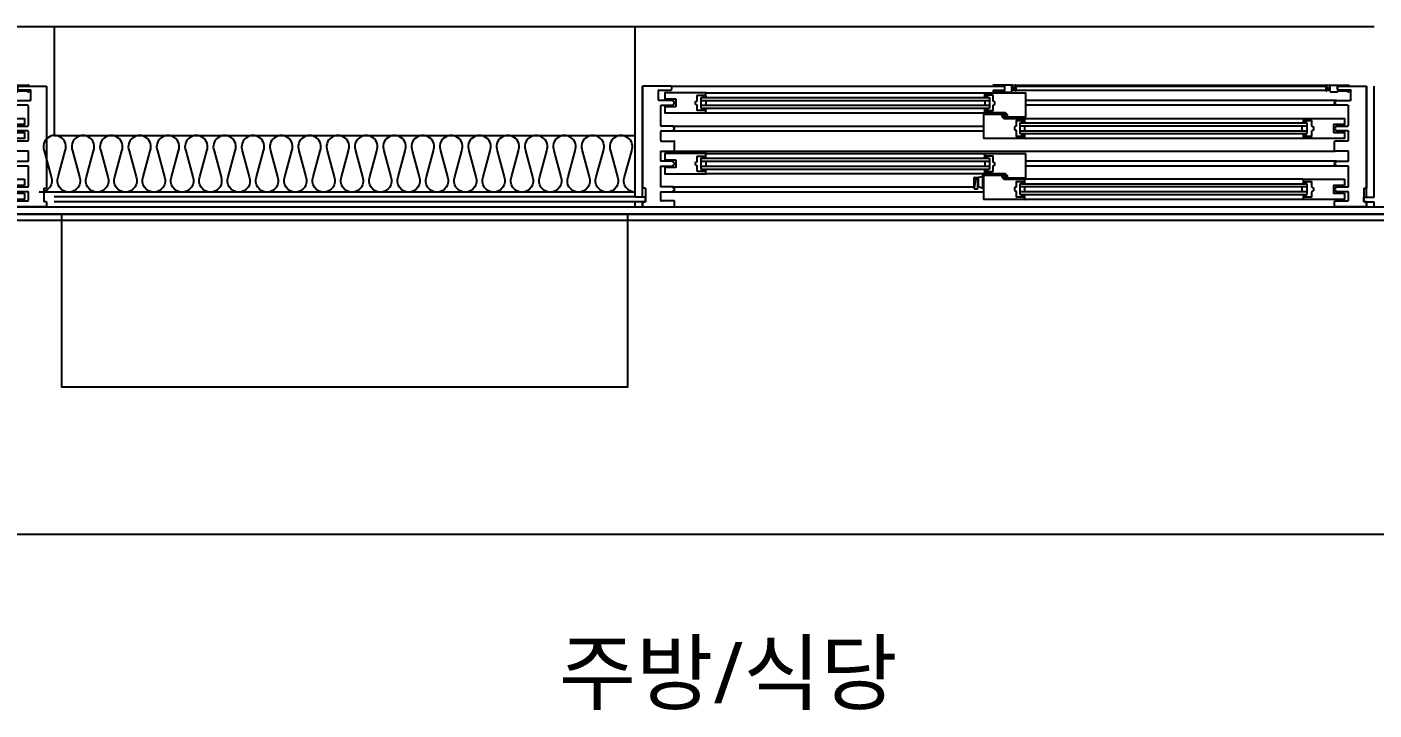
# Model space of a CAD drawing. Header units: millimetres. Extents: x -33000 to 294000, y 0 to 42408.
# Drawn here: x 267536 to 270271, y 17368 to 18755 of the extents above; entities that cross this region are included whole.
import ezdxf
from ezdxf.enums import TextEntityAlignment as Align

# ---------------------------------------------------------------- set-up
doc = ezdxf.new("R2010")
doc.units = ezdxf.units.MM
doc.header["$LTSCALE"] = 50
doc.layers.add('arch', color=8, linetype='Continuous')
doc.layers.add('실명', color=9, linetype='Continuous')
doc.styles.add('FORTELINE', font='malgun.ttf')

# ---------------------------------------------------------------- blocks, each defined once
blk = doc.blocks.new('XR-Unit-Plan$0$XREF-양산 평산동 공동주택-기준층평면도$0$vdf-245')
for p, q in [((34.5, 0), (24.5, 0)), ((-209.5, -7), (-209.5, -65)), ((-202.5, -6), (-208.5, -6)), ((-201.5, -32), (-201.5, -7)), ((-180.5, -3.5), (-180.5, -32)), ((-179.4, -3), (-180, -3)), ((-171, -3), (-171.6, -3)), ((-170.5, -27), (-170.5, -3.5)), ((-128.5, -3.5), (-128.5, -27)), ((-127.4, -3), (-128, -3)), ((-119, -3), (-119.6, -3)), ((-118.5, -27), (-118.5, -3.5)), ((-98, -27), (-98, -1)), ((23.5, -1), (23.5, -27)), ((35.5, -65), (35.5, -1)), ((-181.5, -33), (-200.5, -33)), ((-129.5, -28), (-169.5, -28)), ((-99, -28), (-117.5, -28)), ((-209.5, -65), (-2.5, -65)), ((-2.5, -59), (-2.5, -65)), ((-2.5, -59), (25.5, -59)), ((25.5, -65), (25.5, -59)), ((25.5, -65), (35.5, -65))]:
    blk.add_line(p, q)
for points in [[(-77.5, -27), (-77.5, -1, 0.414214), (-78.5, 0), (-97, 0)], [(-47, -27), (-47, -3.5, 0.414214), (-47.5, -3), (-48.1, -3, -0.341999), (-49.1, -2.2, 0.774597), (-54.9, -2.2, -0.341999), (-55.9, -3), (-56.5, -3, 0.414214), (-57, -3.5), (-57, -27, -0.414214), (-58, -28), (-76.5, -28, -0.414214), (-77.5, -27)], [(5, -27), (5, -3.5, 0.414214), (4.5, -3), (3.9, -3, -0.341999), (2.9, -2.2, 0.774597), (-2.9, -2.2, -0.341999), (-3.9, -3), (-4.5, -3, 0.414214), (-5, -3.5), (-5, -27)], [(-46, -28, -0.414214), (-47, -27)], [(-5, -27, -0.414214), (-6, -28), (-46, -28)], [(22.5, -28), (6, -28, -0.414214), (5, -27)]]:
    blk.add_lwpolyline(points, format="xyb")
for centre, radius, start, end in [((-175.5, -3), 3, 14.4775, 165.5225), ((-123.5, -3), 3, 14.4775, 165.5225), ((-97, -1), 1, 90, 180), ((24.5, -1), 1, 90, 180), ((34.5, -1), 1, 0, 90), ((-208.5, -7), 1, 90, 180), ((-202.5, -7), 1, 0, 90), ((-180, -3.5), 0.5, 90, 180), ((-179.4, -2), 1, 270, 345.5225), ((-171.6, -2), 1, 194.4775, 270), ((-171, -3.5), 0.5, 0, 90), ((-169.5, -27), 1, 180, 270), ((-129.5, -27), 1, 270, 0), ((-128, -3.5), 0.5, 90, 180.0003), ((-127.4, -2), 1, 270, 345.5225), ((-119.6, -2), 1, 194.4775, 270), ((-119, -3.5), 0.5, 0, 90), ((-117.5, -27), 1, 180, 270), ((-99, -27), 1, 270, 0), ((22.5, -27), 1, 270, 0), ((-200.5, -32), 1, 180, 270), ((-181.5, -32), 1, 270, 0)]:
    blk.add_arc(centre, radius, start, end)
blk = doc.blocks.new('XR-Unit-Plan$0$11')
for p, q in [((15.6, 247), (-22.9, 247)), ((18.5, 247), (657, 247)), ((22.1, 247), (21.6, 247)), ((653.5, 247), (654, 247)), ((660, 247), (698.5, 247)), ((-750, 19.5), (-750, 245)), ((-735, 19.5), (-735, 245)), ((-677, 245), (-0.4, 245)), ((-617, 222), (-30.5, 222)), ((-617, 222), (-617, 200)), ((-607, 224.6), (-604.4, 222)), ((-605.5, 231.5), (-42, 231.5)), ((-40.5, 224.6), (-43.1, 222)), ((-30.5, 222), (-30.5, 200)), ((-23.4, 235.5), (-23.4, 233.5)), ((-22.9, 246), (-0.9, 246)), ((-0.9, 236), (-22.9, 236)), ((-22.9, 233), (-20.9, 233)), ((-22.4, 233.8), (-22.4, 235)), ((-22.4, 235), (-0.9, 235)), ((-20.9, 233.8), (-22.4, 233.8)), ((-20.9, 233), (-20.9, 233.8)), ((-0.4, 245.5), (-0.4, 236.5)), ((-0.4, 234.5), (-0.4, 233.5)), ((0.1, 233), (13.6, 233)), ((14.6, 241.5), (14.6, 246)), ((14.6, 246), (15.6, 246)), ((14.6, 234), (14.6, 239.5)), ((14.6, 237), (22.1, 237)), ((21.6, 241), (15.1, 241)), ((15.1, 240), (21.6, 240)), ((21.6, 246), (22.1, 246)), ((22.1, 246), (22.1, 241.5)), ((22.1, 239.5), (22.1, 235.5)), ((23.1, 235.5), (23.1, 246)), ((23.1, 245), (652.5, 245)), ((23.1, 237), (652.5, 237)), ((652.5, 235.5), (652.5, 246)), ((654, 246), (653.5, 246)), ((653.5, 246), (653.5, 241.5)), ((653.5, 239.5), (653.5, 235.5)), ((653.5, 237), (661, 237)), ((654, 241), (660.5, 241)), ((660.5, 240), (654, 240)), ((661, 246), (660, 246)), ((661, 241.5), (661, 246)), ((661, 234), (661, 239.5)), ((675.5, 233), (662, 233)), ((676, 245.5), (676, 236.5)), ((676, 234.5), (676, 233.5)), ((698.5, 246), (676.5, 246)), ((676.5, 236), (698.5, 236)), ((698, 235), (676.5, 235)), ((696.5, 233.8), (698, 233.8)), ((696.5, 233), (696.5, 233.8)), ((698.5, 233), (696.5, 233)), ((698, 233.8), (698, 235)), ((699, 235.5), (699, 233.5)), ((735, 19.5), (735, 245)), ((750, 19.5), (750, 245)), ((-617, 216), (-30.5, 216)), ((-617, 206), (-30.5, 206)), ((-617, 200), (-30.5, 200)), ((-607, 216), (-607, 206)), ((-607, 197.4), (-604.4, 200)), ((-40.5, 197.4), (-43.1, 200)), ((-40.5, 216), (-40.5, 206)), ((673.5, 216), (42.5, 216)), ((673.5, 206), (42.5, 206)), ((-605.5, 190.5), (-42, 190.5)), ((-42.5, 139), (-42.5, 187.5)), ((-42, 188), (-6, 188)), ((-6, 188), (2.6, 187.1)), ((2.6, 186), (-6, 185)), ((-6, 185), (-6, 183.5)), ((-6, 183.5), (-1.6, 179.5)), ((-1.6, 179.5), (42, 179.5)), ((3, 186.6), (3, 186.4)), ((23.5, 174), (23.5, 164.3)), ((39, 174.5), (24, 174.5)), ((30.5, 170.5), (613.7, 170.5)), ((30.5, 170.5), (30.5, 148.5)), ((30.5, 164.5), (613.7, 164.5)), ((35.5, 171.5), (35.5, 173)), ((35.5, 173), (38.5, 173)), ((40, 171.5), (35.5, 171.5)), ((39, 173.5), (39, 174.5)), ((42, 178.5), (40.5, 178.5)), ((40.5, 178.5), (40.5, 172)), ((40.5, 173.1), (43.1, 170.5)), ((40.5, 164.5), (40.5, 154.5)), ((40.5, 164.5), (40.5, 154.5)), ((42, 179.5), (605.5, 179.5)), ((603.7, 164.5), (603.7, 154.5)), ((603.7, 164.5), (603.7, 154.5)), ((607, 173.1), (604.4, 170.5)), ((613.7, 170.5), (613.7, 148.5)), ((-673.5, 164), (-42.5, 164)), ((-673.5, 154), (-42.5, 154)), ((42, 138.5), (-42, 138.5)), ((20, 161.7), (20, 157.3)), ((23.2, 163.9), (20.3, 162.1)), ((20.3, 156.9), (23.2, 155.1)), ((23.5, 154.7), (23.5, 144)), ((24, 143.5), (39, 143.5)), ((30.5, 154.5), (613.7, 154.5)), ((30.5, 148.5), (613.7, 148.5)), ((35.5, 146.5), (40, 146.5)), ((35.5, 145), (35.5, 146.5)), ((38.5, 145), (35.5, 145)), ((39, 143.5), (39, 144.5)), ((40.5, 145.9), (43.1, 148.5)), ((40.5, 146), (40.5, 139.5)), ((40.5, 139.5), (42, 139.5)), ((605.5, 138.5), (42, 138.5)), ((607, 145.9), (604.4, 148.5)), ((-671, 113), (671, 113)), ((-617, 98.5), (-30.5, 98.5)), ((-617, 98.5), (-617, 76.5)), ((-617, 92.5), (-30.5, 92.5)), ((-617, 82.5), (-30.5, 82.5)), ((-607, 101.1), (-604.4, 98.5)), ((-607, 92.5), (-607, 82.5)), ((-607, 92.5), (-607, 82.5)), ((-605.5, 108), (-42, 108)), ((-40.5, 101.1), (-43.1, 98.5)), ((-40.5, 92.5), (-40.5, 82.5)), ((-40.5, 92.5), (-40.5, 82.5)), ((-30.5, 98.5), (-30.5, 76.5)), ((673.5, 92.5), (42.5, 92.5)), ((673.5, 82.5), (42.5, 82.5)), ((-690, 79), (-690, 67.5)), ((-617, 76.5), (-30.5, 76.5)), ((-607, 73.9), (-604.4, 76.5)), ((-42, 67), (-605.5, 67)), ((-61.9, 37.6), (-61.9, 58.7)), ((-58.9, 56.2), (-61.8, 37.8)), ((-61, 59.7), (-53.4, 60)), ((-54.7, 57.7), (-57, 57.7)), ((-54.7, 57.7), (-54.7, 60)), ((-54.7, 37.6), (-54.7, 57.7)), ((-40.5, 73.9), (-43.1, 76.5)), ((-42.5, 15.5), (-42.5, 64)), ((-42, 64.5), (-6, 64.5)), ((-6, 64.5), (2.6, 63.6)), ((2.6, 62.5), (-6, 61.5)), ((-6, 61.5), (-6, 60)), ((-6, 60), (-1.6, 56)), ((-1.6, 56), (42, 56)), ((3, 63.1), (3, 62.9)), ((40.5, 55), (40.5, 48.5)), ((42, 55), (40.5, 55)), ((605.5, 56), (42, 56)), ((-673.5, 40.5), (-61.9, 40.5)), ((-673.5, 30.5), (-42.5, 30.5)), ((-60.9, 36.6), (-55.7, 36.6)), ((-53.4, 40.5), (-54.7, 40.5)), ((20, 38.2), (20, 33.8)), ((23.2, 40.4), (20.3, 38.6)), ((20.3, 33.4), (23.2, 31.6)), ((23.5, 50.5), (23.5, 40.8)), ((23.5, 31.2), (23.5, 20.5)), ((39, 51), (24, 51)), ((30.5, 47), (30.5, 25)), ((30.5, 47), (613.7, 47)), ((30.5, 41), (613.7, 41)), ((30.5, 31), (613.7, 31)), ((35.5, 48), (35.5, 49.5)), ((35.5, 49.5), (38.5, 49.5)), ((40, 48), (35.5, 48)), ((39, 50), (39, 51)), ((40.5, 49.6), (43.1, 47)), ((40.5, 41), (40.5, 31)), ((40.5, 41), (40.5, 31)), ((603.7, 41), (603.7, 31)), ((603.7, 41), (603.7, 31)), ((607, 49.6), (604.4, 47)), ((613.7, 47), (613.7, 25)), ((-729, 19.5), (-750, 19.5)), ((-750, 0), (-750, 10)), ((-729, 10), (-750, 10)), ((-735, 0), (-735, 10)), ((-729, 10), (-729, 19.5)), ((-671, 0), (671, 0)), ((42, 15), (-42, 15)), ((24, 20), (39, 20)), ((30.5, 25), (613.7, 25)), ((35.5, 21.5), (35.5, 23)), ((35.5, 23), (40, 23)), ((38.5, 21.5), (35.5, 21.5)), ((39, 20), (39, 21)), ((40.5, 22.4), (43.1, 25)), ((40.5, 22.5), (40.5, 16)), ((40.5, 16), (42, 16)), ((605.5, 15), (42, 15)), ((607, 22.4), (604.4, 25)), ((690, 27), (690, 15.5)), ((729, 19.5), (750, 19.5)), ((729, 10), (729, 19.5)), ((729, 10), (750, 10)), ((735, 0), (735, 10)), ((750, 0), (750, 10))]:
    blk.add_line(p, q)
for points in [[(-689.5, 231.5, 0.414214), (-690, 231)], [(-690, 231), (-690, 219.5, 0.414214), (-689.5, 219)], [(-689.5, 219), (-668.7, 219, -0.414214), (-667.7, 218), (-667.7, 204, -0.414214), (-668.7, 203), (-689.5, 203)], [(-607, 191.5), (-607, 198, 0.414214), (-607.5, 198.5), (-612, 198.5), (-612, 197), (-609, 197, -0.414214), (-608.5, 196.5), (-608.5, 195.5), (-623.5, 195.5, -0.414214), (-624, 196), (-624, 206.2, 0.269143), (-624.3, 206.6), (-627.2, 208.4, -0.269143), (-627.5, 208.8), (-627.5, 213.2, -0.269143), (-627.2, 213.6), (-624.3, 215.4, 0.269143), (-624, 215.8), (-624, 226, -0.414214), (-623.5, 226.5), (-608.5, 226.5), (-608.5, 225.5, -0.414214), (-609, 225), (-612, 225), (-612, 223.5), (-607.5, 223.5, 0.414214), (-607, 224), (-607, 230.5)], [(-607, 230.5), (-605.5, 230.5, 1), (-605.5, 231.5)], [(-40.5, 224), (-40.5, 230.5), (-42, 230.5, -1), (-42, 231.5), (42, 231.5, -0.414214), (42.5, 231), (42.5, 182.5, -0.414214), (42, 182), (6, 182), (-2.6, 182.9, -0.382193), (-3, 183.4), (-3, 183.6, -0.382131), (-2.6, 184), (6, 185), (6, 186.5), (1.5, 190.5), (-42, 190.5, -0.414214), (-42.5, 191, -0.414214), (-42, 191.5), (-40.5, 191.5), (-40.5, 195), (-40, 195.5), (-40.5, 196), (-40.5, 198, -0.414214), (-40, 198.5), (-35.5, 198.5), (-35.5, 197), (-38.5, 197, 0.414214), (-39, 196.5), (-39, 195.5), (-24, 195.5, 0.414214), (-23.5, 196), (-23.5, 205.7, -0.269143), (-23.2, 206.1), (-20.3, 207.9, 0.269143), (-20, 208.3), (-20, 212.7, 0.269143), (-20.3, 213.1), (-23.2, 214.9, -0.269143), (-23.5, 215.3), (-23.5, 226, 0.414214), (-24, 226.5), (-39, 226.5), (-39, 225.5, 0.414214), (-38.5, 225), (-35.5, 225), (-35.5, 223.5), (-40, 223.5, -0.414214), (-40.5, 224)], [(-689.5, 203, 0.414214), (-690, 202.5), (-690, 191)], [(-605.5, 190.5, 0.414214), (-605, 191, 0.414214), (-605.5, 191.5), (-607, 191.5)], [(-690, 191, 0.414214), (-689.5, 190.5)], [(607, 178.5), (605.5, 178.5, -1), (605.5, 179.5)], [(607, 139.5), (607, 146, -0.414214), (607.5, 146.5), (612, 146.5), (612, 145), (609, 145, 0.414214), (608.5, 144.5), (608.5, 143.5), (623.5, 143.5, 0.414214), (624, 144), (624, 154.2, -0.269143), (624.3, 154.6), (627.2, 156.4, 0.269143), (627.5, 156.8), (627.5, 161.2, 0.269143), (627.2, 161.6), (624.3, 163.4, -0.269143), (624, 163.8), (624, 174, 0.414214), (623.5, 174.5), (608.5, 174.5), (608.5, 173.5, 0.414214), (609, 173), (612, 173), (612, 171.5), (607.5, 171.5, -0.414214), (607, 172), (607, 178.5)], [(689.5, 167), (668.7, 167, 0.414214), (667.7, 166), (667.7, 152, 0.414214), (668.7, 151), (689.5, 151)], [(689.5, 179.5, -0.414214), (690, 179)], [(690, 179), (690, 167.5, -0.414214), (689.5, 167)], [(605.5, 138.5, -0.414214), (605, 139, -0.414214), (605.5, 139.5), (607, 139.5)], [(689.5, 151, -0.414214), (690, 150.5)], [(690, 150.5), (690, 139, -0.414214), (689.5, 138.5)], [(-689.5, 108, 0.414214), (-690, 107.5)], [(-690, 107.5), (-690, 96, 0.414214), (-689.5, 95.5)], [(-689.5, 95.5), (-668.7, 95.5, -0.414214), (-667.7, 94.5), (-667.7, 80.5, -0.414214), (-668.7, 79.5), (-689.5, 79.5)], [(-607, 68), (-607, 74.5, 0.414214), (-607.5, 75), (-612, 75), (-612, 73.5), (-609, 73.5, -0.414214), (-608.5, 73), (-608.5, 72), (-623.5, 72, -0.414214), (-624, 72.5), (-624, 82.7, 0.269143), (-624.3, 83.1), (-627.2, 84.9, -0.269143), (-627.5, 85.3), (-627.5, 89.7, -0.269143), (-627.2, 90.1), (-624.3, 91.9, 0.269143), (-624, 92.3), (-624, 102.5, -0.414214), (-623.5, 103), (-608.5, 103), (-608.5, 102, -0.414214), (-609, 101.5), (-612, 101.5), (-612, 100), (-607.5, 100, 0.414214), (-607, 100.5)], [(-607, 100.5), (-607, 107), (-605.5, 107, 1), (-605.5, 108)], [(-40.5, 100.5), (-40.5, 107), (-42, 107, -1), (-42, 108), (42, 108, -0.414214), (42.5, 107.5), (42.5, 59, -0.414214), (42, 58.5), (6, 58.5), (-2.6, 59.4, -0.382193), (-3, 59.9), (-3, 60.1, -0.382131), (-2.6, 60.5), (6, 61.5), (6, 63), (1.5, 67), (-42, 67, -0.414214), (-42.5, 67.5, -0.414214), (-42, 68), (-40.5, 68), (-40.5, 74.5)], [(-40.5, 74.5, -0.414214), (-40, 75), (-35.5, 75), (-35.5, 73.5), (-38.5, 73.5, 0.414214), (-39, 73), (-39, 72), (-24, 72, 0.414214), (-23.5, 72.5), (-23.5, 82.2, -0.269143), (-23.2, 82.6), (-20.3, 84.4, 0.269143), (-20, 84.8), (-20, 89.2, 0.269143), (-20.3, 89.6), (-23.2, 91.4, -0.269143), (-23.5, 91.8), (-23.5, 102.5, 0.414214), (-24, 103), (-39, 103), (-39, 102, 0.414214), (-38.5, 101.5), (-35.5, 101.5), (-35.5, 100), (-40, 100, -0.414214), (-40.5, 100.5)], [(-689.5, 79.5, 0.414214), (-690, 79)], [(-690, 67.5, 0.414214), (-689.5, 67)], [(-689.5, 67), (-605.5, 67, 0.414214), (-605, 67.5, 0.414214), (-605.5, 68), (-607, 68)], [(607, 55), (605.5, 55, -1), (605.5, 56)], [(607, 16), (607, 22.5, -0.414214), (607.5, 23), (612, 23), (612, 21.5), (609, 21.5, 0.414214), (608.5, 21), (608.5, 20), (623.5, 20, 0.414214), (624, 20.5), (624, 30.7, -0.269143), (624.3, 31.1), (627.2, 32.9, 0.269143), (627.5, 33.3), (627.5, 37.7, 0.269143), (627.2, 38.1), (624.3, 39.9, -0.269143), (624, 40.3), (624, 50.5, 0.414214), (623.5, 51), (608.5, 51), (608.5, 50, 0.414214), (609, 49.5), (612, 49.5), (612, 48), (607.5, 48, -0.414214), (607, 48.5), (607, 55)], [(689.5, 56, -0.414214), (690, 55.5)], [(690, 55.5), (690, 44, -0.414214), (689.5, 43.5)], [(689.5, 43.5), (668.7, 43.5, 0.414214), (667.7, 42.5), (667.7, 28.5, 0.414214), (668.7, 27.5), (689.5, 27.5)], [(689.5, 27.5, -0.414214), (690, 27)], [(605.5, 15, -0.414214), (605, 15.5, -0.414214), (605.5, 16), (607, 16)], [(690, 16), (690, 15.5, -0.414214), (689.5, 15)]]:
    blk.add_lwpolyline(points, format="xyb")
for points in [[(-605.5, 231.5), (-689.5, 231.5)], [(-689.5, 190.5), (-605.5, 190.5)], [(605.5, 179.5), (689.5, 179.5)], [(689.5, 138.5), (605.5, 138.5)], [(-605.5, 108), (-689.5, 108)], [(-42.5, 36.5), (-53.4, 40.5), (-53.4, 60), (-45.1, 61.4)], [(-42.5, 63.5), (-45.1, 63.5), (-45.1, 40.8), (-42.5, 40.8)], [(605.5, 56), (689.5, 56)], [(689.5, 15), (605.5, 15)]]:
    blk.add_lwpolyline(points)
for centre in [(18.5, 244), (657, 244)]:
    blk.add_circle(centre, 3)
for centre, radius, start, end in [((-22.9, 246.5), 0.5, 90, 270), ((15.6, 246.5), 0.5, 270, 90), ((21.6, 246.5), 0.5, 90, 270), ((22.1, 246), 1, 0, 90), ((653.5, 246), 1, 90, 180), ((654, 246.5), 0.5, 270, 90), ((660, 246.5), 0.5, 90, 270), ((698.5, 246.5), 0.5, 270, 90), ((-22.9, 235.5), 0.5, 90, 180), ((-22.9, 233.5), 0.5, 180, 270), ((-0.9, 245.5), 0.5, 0, 90), ((-0.9, 236.5), 0.5, 270, 0), ((-0.9, 234.5), 0.5, 0, 90), ((0.1, 233.5), 0.5, 180, 270), ((13.6, 234), 1, 270, 0), ((15.1, 241.5), 0.5, 180, 270), ((15.1, 239.5), 0.5, 90, 180), ((21.6, 241.5), 0.5, 270, 0), ((21.6, 239.5), 0.5, 0, 90), ((22.6, 235.5), 0.5, 180, 0), ((653, 235.5), 0.5, 180, 0), ((654, 241.5), 0.5, 180, 270), ((654, 239.5), 0.5, 90, 180), ((660.5, 241.5), 0.5, 270, 0), ((660.5, 239.5), 0.5, 0, 90), ((662, 234), 1, 180, 270), ((675.5, 233.5), 0.5, 270, 0), ((676.5, 245.5), 0.5, 90, 180), ((676.5, 236.5), 0.5, 180, 270), ((676.5, 234.5), 0.5, 90, 180), ((698.5, 235.5), 0.5, 0, 90), ((698.5, 233.5), 0.5, 270, 0), ((-42, 187.5), 0.5, 90, 180), ((2.5, 186.6), 0.5, 0, 83.666), ((2.5, 186.4), 0.5, 276.3464, 0), ((23, 164.3), 0.5, 299.7449, 0), ((24, 174), 0.5, 90, 180), ((38.5, 173.5), 0.5, 270, 0), ((40, 172), 0.5, 270, 0), ((42, 179), 0.5, 270, 90), ((-42, 139), 0.5, 180, 270), ((20.5, 161.7), 0.5, 119.7449, 180), ((20.5, 157.3), 0.5, 180, 240.2551), ((23, 154.7), 0.5, 360, 60.2551), ((24, 144), 0.5, 180, 270), ((38.5, 144.5), 0.5, 0, 90), ((40, 146), 0.5, 0, 90), ((42, 139), 0.5, 270, 90), ((-60.9, 58.7), 1, 92.2775, 180), ((-57, 55.8), 1.88, 90, 168.8801), ((-42, 64), 0.5, 90, 180), ((2.5, 63.1), 0.5, 0, 83.666), ((2.5, 62.9), 0.5, 276.3464, 0), ((42, 55.5), 0.5, 270, 90), ((-60.9, 37.6), 1, 180, 270), ((-60.8, 37.6), 1, 171.0635, 270), ((-55.7, 37.6), 1, 270, 0.0858), ((20.5, 38.2), 0.5, 119.7449, 180), ((20.5, 33.8), 0.5, 180, 240.2551), ((23, 40.8), 0.5, 299.7449, 0), ((23, 31.2), 0.5, 360, 60.2551), ((24, 50.5), 0.5, 90, 180), ((38.5, 50), 0.5, 270, 0), ((40, 48.5), 0.5, 270, 0), ((-42, 15.5), 0.5, 180, 270), ((24, 20.5), 0.5, 180, 270), ((38.5, 21), 0.5, 0, 90), ((40, 22.5), 0.5, 0, 90), ((42, 15.5), 0.5, 270, 90)]:
    blk.add_arc(centre, radius, start, end)
at = {"rotation": 270}
blk.add_blockref('XR-Unit-Plan$0$XREF-양산 평산동 공동주택-기준층평면도$0$vdf-245', (-670, 35.5), dxfattribs=at)
at = {"extrusion": (0, 0, -1), "zscale": -1, "rotation": 270}
blk.add_blockref('XR-Unit-Plan$0$XREF-양산 평산동 공동주택-기준층평면도$0$vdf-245', (-670, 35.5), dxfattribs=at)
blk = doc.blocks.new('XR-Unit-Plan$0$A$C466fdff8')
for p, q in [((15.6, 247), (-22.9, 247)), ((18.5, 247), (522, 247)), ((22.1, 247), (21.6, 247)), ((518.5, 247), (519, 247)), ((525, 247), (563.5, 247)), ((-600, 245), (-600, 38)), ((-542, 245), (-600, 245)), ((-568, 217), (-568, 236)), ((-567, 237), (-542, 237)), ((-542, 245), (-0.4, 245)), ((-541, 238), (-541, 244)), ((-482, 222), (-30.5, 222)), ((-482, 222), (-482, 200)), ((-472, 224.6), (-469.4, 222)), ((-470.5, 231.5), (-42, 231.5)), ((-40.5, 224.6), (-43.1, 222)), ((-30.5, 222), (-30.5, 200)), ((-23.4, 235.5), (-23.4, 233.5)), ((-22.9, 246), (-0.9, 246)), ((-0.9, 236), (-22.9, 236)), ((-22.9, 233), (-20.9, 233)), ((-22.4, 235), (-0.9, 235)), ((-22.4, 233.8), (-22.4, 235)), ((-20.9, 233.8), (-22.4, 233.8)), ((-20.9, 233), (-20.9, 233.8)), ((-0.4, 245.5), (-0.4, 236.5)), ((-0.4, 234.5), (-0.4, 233.5)), ((0.1, 233), (13.6, 233)), ((14.6, 241.5), (14.6, 246)), ((14.6, 246), (15.6, 246)), ((14.6, 234), (14.6, 239.5)), ((14.6, 237), (22.1, 237)), ((21.6, 241), (15.1, 241)), ((15.1, 240), (21.6, 240)), ((21.6, 246), (22.1, 246)), ((22.1, 246), (22.1, 241.5)), ((22.1, 239.5), (22.1, 235.5)), ((23.1, 235.5), (23.1, 246)), ((23.1, 245), (517.5, 245)), ((23.1, 237), (517.5, 237)), ((517.5, 235.5), (517.5, 246)), ((519, 246), (518.5, 246)), ((518.5, 246), (518.5, 241.5)), ((518.5, 239.5), (518.5, 235.5)), ((518.5, 237), (526, 237)), ((519, 241), (525.5, 241)), ((525.5, 240), (519, 240)), ((526, 246), (525, 246)), ((526, 241.5), (526, 246)), ((526, 234), (526, 239.5)), ((540.5, 233), (527, 233)), ((541, 245.5), (541, 236.5)), ((541, 238), (541, 244)), ((541, 234.5), (541, 233.5)), ((563.5, 246), (541.5, 246)), ((541.5, 236), (563.5, 236)), ((563, 235), (541.5, 235)), ((542, 245), (600, 245)), ((567, 237), (542, 237)), ((561.5, 233), (561.5, 233.8)), ((561.5, 233.8), (563, 233.8)), ((563.5, 233), (561.5, 233)), ((563, 233.8), (563, 235)), ((564, 235.5), (564, 233.5)), ((568, 217), (568, 236)), ((600, 245), (600, 38)), ((-538.5, 216), (-567, 216)), ((-563, 165), (-563, 205)), ((-562, 206), (-538.5, 206)), ((-538, 214.9), (-538, 215.5)), ((-538, 206.5), (-538, 207.1)), ((-482, 216), (-30.5, 216)), ((-482, 206), (-30.5, 206)), ((-482, 200), (-30.5, 200)), ((-472, 216), (-472, 206)), ((-472, 197.4), (-469.4, 200)), ((-40.5, 197.4), (-43.1, 200)), ((-40.5, 216), (-40.5, 206)), ((538.5, 216), (42.5, 216)), ((538.5, 206), (42.5, 206)), ((538, 214.9), (538, 215.5)), ((538, 206.5), (538, 207.1)), ((538.5, 216), (567, 216)), ((562, 206), (538.5, 206)), ((563, 165), (563, 205)), ((-470.5, 190.5), (-42, 190.5)), ((-42.5, 139), (-42.5, 187.5)), ((-42, 188), (-6, 188)), ((-6, 188), (2.6, 187.1)), ((2.6, 186), (-6, 185)), ((-6, 185), (-6, 183.5)), ((-6, 183.5), (-1.6, 179.5)), ((-1.6, 179.5), (42, 179.5)), ((3, 186.6), (3, 186.4)), ((23.5, 174), (23.5, 164.3)), ((39, 174.5), (24, 174.5)), ((30.5, 170.5), (30.5, 148.5)), ((30.5, 170.5), (478.7, 170.5)), ((30.5, 164.5), (478.7, 164.5)), ((35.5, 171.5), (35.5, 173)), ((35.5, 173), (38.5, 173)), ((40, 171.5), (35.5, 171.5)), ((39, 173.5), (39, 174.5)), ((42, 178.5), (40.5, 178.5)), ((40.5, 178.5), (40.5, 172)), ((40.5, 173.1), (43.1, 170.5)), ((40.5, 164.5), (40.5, 154.5)), ((40.5, 164.5), (40.5, 154.5)), ((42, 179.5), (470.5, 179.5)), ((468.7, 164.5), (468.7, 154.5)), ((468.7, 164.5), (468.7, 154.5)), ((472, 173.1), (469.4, 170.5)), ((478.7, 170.5), (478.7, 148.5)), ((-563, 134.5), (-563, 153)), ((-538.5, 164), (-562, 164)), ((-562, 154), (-538.5, 154)), ((-538.5, 164), (-42.5, 164)), ((-538.5, 154), (-42.5, 154)), ((-538, 162.9), (-538, 163.5)), ((-538, 154.5), (-538, 155.1)), ((42, 138.5), (-42, 138.5)), ((20, 161.7), (20, 157.3)), ((23.2, 163.9), (20.3, 162.1)), ((20.3, 156.9), (23.2, 155.1)), ((23.5, 154.7), (23.5, 144)), ((24, 143.5), (39, 143.5)), ((30.5, 154.5), (478.7, 154.5)), ((30.5, 148.5), (478.7, 148.5)), ((35.5, 145), (35.5, 146.5)), ((35.5, 146.5), (40, 146.5)), ((38.5, 145), (35.5, 145)), ((39, 143.5), (39, 144.5)), ((40.5, 145.9), (43.1, 148.5)), ((40.5, 146), (40.5, 139.5)), ((40.5, 139.5), (42, 139.5)), ((470.5, 138.5), (42, 138.5)), ((472, 145.9), (469.4, 148.5)), ((538, 162.9), (538, 163.5)), ((538, 154.5), (538, 155.1)), ((538.5, 164), (562, 164)), ((562, 154), (538.5, 154)), ((563, 134.5), (563, 153)), ((-562, 133.5), (-536, 133.5)), ((-536, 113), (536, 113)), ((562, 133.5), (536, 133.5)), ((-482, 98.5), (-482, 76.5)), ((-482, 98.5), (-30.5, 98.5)), ((-482, 92.5), (-30.5, 92.5)), ((-482, 82.5), (-30.5, 82.5)), ((-472, 101.1), (-469.4, 98.5)), ((-472, 92.5), (-472, 82.5)), ((-472, 92.5), (-472, 82.5)), ((-470.5, 108), (-42, 108)), ((-40.5, 101.1), (-43.1, 98.5)), ((-40.5, 92.5), (-40.5, 82.5)), ((-40.5, 92.5), (-40.5, 82.5)), ((-30.5, 98.5), (-30.5, 76.5)), ((538.5, 92.5), (42.5, 92.5)), ((538.5, 82.5), (42.5, 82.5)), ((-555, 79), (-555, 67.5)), ((-482, 76.5), (-30.5, 76.5)), ((-472, 73.9), (-469.4, 76.5)), ((-42, 67), (-470.5, 67)), ((-61.9, 37.6), (-61.9, 58.7)), ((-58.9, 56.2), (-61.8, 37.8)), ((-61, 59.7), (-53.4, 60)), ((-54.7, 57.7), (-57, 57.7)), ((-54.7, 57.7), (-54.7, 60)), ((-54.7, 37.6), (-54.7, 57.7)), ((-40.5, 73.9), (-43.1, 76.5)), ((-42.5, 15.5), (-42.5, 64)), ((-42, 64.5), (-6, 64.5)), ((-6, 64.5), (2.6, 63.6)), ((2.6, 62.5), (-6, 61.5)), ((-6, 61.5), (-6, 60)), ((-6, 60), (-1.6, 56)), ((-1.6, 56), (42, 56)), ((3, 63.1), (3, 62.9)), ((42, 55), (40.5, 55)), ((40.5, 55), (40.5, 48.5)), ((470.5, 56), (42, 56)), ((-594, 38), (-600, 38)), ((-594, 38), (-594, 10)), ((-538.5, 40.5), (-61.9, 40.5)), ((-538.5, 30.5), (-42.5, 30.5)), ((-60.9, 36.6), (-55.7, 36.6)), ((-53.4, 40.5), (-54.7, 40.5)), ((20, 38.2), (20, 33.8)), ((23.2, 40.4), (20.3, 38.6)), ((20.3, 33.4), (23.2, 31.6)), ((23.5, 50.5), (23.5, 40.8)), ((23.5, 31.2), (23.5, 20.5)), ((39, 51), (24, 51)), ((30.5, 47), (30.5, 25)), ((30.5, 47), (478.7, 47)), ((30.5, 41), (478.7, 41)), ((30.5, 31), (478.7, 31)), ((35.5, 48), (35.5, 49.5)), ((35.5, 49.5), (38.5, 49.5)), ((40, 48), (35.5, 48)), ((39, 50), (39, 51)), ((40.5, 49.6), (43.1, 47)), ((40.5, 41), (40.5, 31)), ((40.5, 41), (40.5, 31)), ((468.7, 41), (468.7, 31)), ((468.7, 41), (468.7, 31)), ((472, 49.6), (469.4, 47)), ((478.7, 47), (478.7, 25)), ((594, 38), (600, 38)), ((594, 38), (594, 10)), ((-600, 10), (-594, 10)), ((-600, 10), (-600, 0)), ((-600, 0), (-536, 0)), ((-536, 12), (-562, 12)), ((-536, 0), (536, 0)), ((-535, 1), (-535, 11)), ((42, 15), (-42, 15)), ((24, 20), (39, 20)), ((30.5, 25), (478.7, 25)), ((35.5, 21.5), (35.5, 23)), ((35.5, 23), (40, 23)), ((38.5, 21.5), (35.5, 21.5)), ((39, 20), (39, 21)), ((40.5, 22.4), (43.1, 25)), ((40.5, 22.5), (40.5, 16)), ((40.5, 16), (42, 16)), ((470.5, 15), (42, 15)), ((472, 22.4), (469.4, 25)), ((535, 1), (535, 11)), ((536, 12), (562, 12)), ((600, 0), (536, 0)), ((555, 27), (555, 15.5)), ((600, 10), (594, 10)), ((600, 10), (600, 0))]:
    blk.add_line(p, q)
for points in [[(-554.5, 231.5, 0.414214), (-555, 231)], [(-555, 231), (-555, 219.5, 0.414214), (-554.5, 219)], [(-554.5, 219), (-533.7, 219, -0.414214), (-532.7, 218), (-532.7, 204, -0.414214), (-533.7, 203), (-554.5, 203)], [(-472, 191.5), (-472, 198, 0.414214), (-472.5, 198.5), (-477, 198.5), (-477, 197), (-474, 197, -0.414214), (-473.5, 196.5), (-473.5, 195.5), (-488.5, 195.5, -0.414214), (-489, 196), (-489, 206.2, 0.269143), (-489.3, 206.6), (-492.2, 208.4, -0.269143), (-492.5, 208.8), (-492.5, 213.2, -0.269143), (-492.2, 213.6), (-489.3, 215.4, 0.269143), (-489, 215.8), (-489, 226, -0.414214), (-488.5, 226.5), (-473.5, 226.5), (-473.5, 225.5, -0.414214), (-474, 225), (-477, 225), (-477, 223.5), (-472.5, 223.5, 0.414214), (-472, 224), (-472, 230.5)], [(-472, 230.5), (-470.5, 230.5, 1), (-470.5, 231.5)], [(-40.5, 224), (-40.5, 230.5), (-42, 230.5, -1), (-42, 231.5), (42, 231.5, -0.414214), (42.5, 231), (42.5, 182.5, -0.414214), (42, 182), (6, 182), (-2.6, 182.9, -0.382193), (-3, 183.4), (-3, 183.6, -0.382131), (-2.6, 184), (6, 185), (6, 186.5), (1.5, 190.5), (-42, 190.5, -0.414214), (-42.5, 191, -0.414214), (-42, 191.5), (-40.5, 191.5), (-40.5, 195), (-40, 195.5), (-40.5, 196), (-40.5, 198, -0.414214), (-40, 198.5), (-35.5, 198.5), (-35.5, 197), (-38.5, 197, 0.414214), (-39, 196.5), (-39, 195.5), (-24, 195.5, 0.414214), (-23.5, 196), (-23.5, 205.7, -0.269143), (-23.2, 206.1), (-20.3, 207.9, 0.269143), (-20, 208.3), (-20, 212.7, 0.269143), (-20.3, 213.1), (-23.2, 214.9, -0.269143), (-23.5, 215.3), (-23.5, 226, 0.414214), (-24, 226.5), (-39, 226.5), (-39, 225.5, 0.414214), (-38.5, 225), (-35.5, 225), (-35.5, 223.5), (-40, 223.5, -0.414214), (-40.5, 224)], [(-554.5, 203, 0.414214), (-555, 202.5), (-555, 191)], [(-470.5, 190.5, 0.414214), (-470, 191, 0.414214), (-470.5, 191.5), (-472, 191.5)], [(-555, 191, 0.414214), (-554.5, 190.5)], [(472, 178.5), (470.5, 178.5, -1), (470.5, 179.5)], [(472, 139.5), (472, 146, -0.414214), (472.5, 146.5), (477, 146.5), (477, 145), (474, 145, 0.414214), (473.5, 144.5), (473.5, 143.5), (488.5, 143.5, 0.414214), (489, 144), (489, 154.2, -0.269143), (489.3, 154.6), (492.2, 156.4, 0.269143), (492.5, 156.8), (492.5, 161.2, 0.269143), (492.2, 161.6), (489.3, 163.4, -0.269143), (489, 163.8), (489, 174, 0.414214), (488.5, 174.5), (473.5, 174.5), (473.5, 173.5, 0.414214), (474, 173), (477, 173), (477, 171.5), (472.5, 171.5, -0.414214), (472, 172), (472, 178.5)], [(554.5, 167), (533.7, 167, 0.414214), (532.7, 166), (532.7, 152, 0.414214), (533.7, 151), (554.5, 151)], [(554.5, 179.5, -0.414214), (555, 179)], [(555, 179), (555, 167.5, -0.414214), (554.5, 167)], [(470.5, 138.5, -0.414214), (470, 139, -0.414214), (470.5, 139.5), (472, 139.5)], [(554.5, 151, -0.414214), (555, 150.5)], [(555, 150.5), (555, 139, -0.414214), (554.5, 138.5)], [(-562, 82.5), (-538.5, 82.5, 0.414214), (-538, 83), (-538, 83.6, -0.341999), (-537.3, 84.6, 0.774597), (-537.3, 90.4, -0.341999), (-538, 91.4), (-538, 92, 0.414214), (-538.5, 92.5), (-562, 92.5, -0.414214), (-563, 93.5), (-563, 112, -0.414214), (-562, 113)], [(-562, 113), (-536, 113, 0.414214), (-535, 114), (-535, 132.5)], [(562, 113), (536, 113, -0.414214), (535, 114), (535, 132.5)], [(562, 82.5), (538.5, 82.5, -0.414214), (538, 83), (538, 83.6, 0.341999), (537.3, 84.6, -0.774597), (537.3, 90.4, 0.341999), (538, 91.4), (538, 92, -0.414214), (538.5, 92.5), (562, 92.5, 0.414214), (563, 93.5), (563, 112, 0.414214), (562, 113)], [(-563, 81.5, -0.414214), (-562, 82.5)], [(-554.5, 108, 0.414214), (-555, 107.5)], [(-555, 107.5), (-555, 96, 0.414214), (-554.5, 95.5)], [(-554.5, 95.5), (-533.7, 95.5, -0.414214), (-532.7, 94.5), (-532.7, 80.5, -0.414214), (-533.7, 79.5), (-554.5, 79.5)], [(-472, 68), (-472, 74.5, 0.414214), (-472.5, 75), (-477, 75), (-477, 73.5), (-474, 73.5, -0.414214), (-473.5, 73), (-473.5, 72), (-488.5, 72, -0.414214), (-489, 72.5), (-489, 82.7, 0.269143), (-489.3, 83.1), (-492.2, 84.9, -0.269143), (-492.5, 85.3), (-492.5, 89.7, -0.269143), (-492.2, 90.1), (-489.3, 91.9, 0.269143), (-489, 92.3), (-489, 102.5, -0.414214), (-488.5, 103), (-473.5, 103), (-473.5, 102, -0.414214), (-474, 101.5), (-477, 101.5), (-477, 100), (-472.5, 100, 0.414214), (-472, 100.5)], [(-472, 100.5), (-472, 107), (-470.5, 107, 1), (-470.5, 108)], [(-40.5, 100.5), (-40.5, 107), (-42, 107, -1), (-42, 108), (42, 108, -0.414214), (42.5, 107.5), (42.5, 59, -0.414214), (42, 58.5), (6, 58.5), (-2.6, 59.4, -0.382193), (-3, 59.9), (-3, 60.1, -0.382131), (-2.6, 60.5), (6, 61.5), (6, 63), (1.5, 67), (-42, 67, -0.414214), (-42.5, 67.5, -0.414214), (-42, 68), (-40.5, 68), (-40.5, 74.5)], [(-40.5, 74.5, -0.414214), (-40, 75), (-35.5, 75), (-35.5, 73.5), (-38.5, 73.5, 0.414214), (-39, 73), (-39, 72), (-24, 72, 0.414214), (-23.5, 72.5), (-23.5, 82.2, -0.269143), (-23.2, 82.6), (-20.3, 84.4, 0.269143), (-20, 84.8), (-20, 89.2, 0.269143), (-20.3, 89.6), (-23.2, 91.4, -0.269143), (-23.5, 91.8), (-23.5, 102.5, 0.414214), (-24, 103), (-39, 103), (-39, 102, 0.414214), (-38.5, 101.5), (-35.5, 101.5), (-35.5, 100), (-40, 100, -0.414214), (-40.5, 100.5)], [(563, 81.5, 0.414214), (562, 82.5)], [(-562, 40.5, -0.414214), (-563, 41.5), (-563, 81.5)], [(-554.5, 79.5, 0.414214), (-555, 79)], [(-555, 67.5, 0.414214), (-554.5, 67)], [(-554.5, 67), (-470.5, 67, 0.414214), (-470, 67.5, 0.414214), (-470.5, 68), (-472, 68)], [(472, 55), (470.5, 55, -1), (470.5, 56)], [(472, 16), (472, 22.5, -0.414214), (472.5, 23), (477, 23), (477, 21.5), (474, 21.5, 0.414214), (473.5, 21), (473.5, 20), (488.5, 20, 0.414214), (489, 20.5), (489, 30.7, -0.269143), (489.3, 31.1), (492.2, 32.9, 0.269143), (492.5, 33.3), (492.5, 37.7, 0.269143), (492.2, 38.1), (489.3, 39.9, -0.269143), (489, 40.3), (489, 50.5, 0.414214), (488.5, 51), (473.5, 51), (473.5, 50, 0.414214), (474, 49.5), (477, 49.5), (477, 48), (472.5, 48, -0.414214), (472, 48.5), (472, 55)], [(554.5, 56, -0.414214), (555, 55.5)], [(555, 55.5), (555, 44, -0.414214), (554.5, 43.5)], [(562, 40.5, 0.414214), (563, 41.5), (563, 81.5)], [(-563, 13), (-563, 29.5, -0.414214), (-562, 30.5)], [(-562, 30.5), (-538.5, 30.5, 0.414214), (-538, 31), (-538, 31.6, -0.341999), (-537.3, 32.6, 0.774597), (-537.3, 38.4, -0.341999), (-538, 39.4), (-538, 40, 0.414214), (-538.5, 40.5), (-562, 40.5)], [(554.5, 43.5), (533.7, 43.5, 0.414214), (532.7, 42.5), (532.7, 28.5, 0.414214), (533.7, 27.5), (554.5, 27.5)], [(562, 30.5), (538.5, 30.5, -0.414214), (538, 31), (538, 31.6, 0.341999), (537.3, 32.6, -0.774597), (537.3, 38.4, 0.341999), (538, 39.4), (538, 40, -0.414214), (538.5, 40.5), (562, 40.5)], [(554.5, 27.5, -0.414214), (555, 27)], [(563, 13), (563, 29.5, 0.414214), (562, 30.5)], [(470.5, 15, -0.414214), (470, 15.5, -0.414214), (470.5, 16), (472, 16)], [(555, 16), (555, 15.5, -0.414214), (554.5, 15)]]:
    blk.add_lwpolyline(points, format="xyb")
for points in [[(-470.5, 231.5), (-554.5, 231.5)], [(-554.5, 190.5), (-470.5, 190.5)], [(470.5, 179.5), (554.5, 179.5)], [(554.5, 138.5), (470.5, 138.5)], [(-470.5, 108), (-554.5, 108)], [(-42.5, 36.5), (-53.4, 40.5), (-53.4, 60), (-45.1, 61.4)], [(-42.5, 63.5), (-45.1, 63.5), (-45.1, 40.8), (-42.5, 40.8)], [(470.5, 56), (554.5, 56)], [(554.5, 15), (470.5, 15)]]:
    blk.add_lwpolyline(points)
for centre in [(18.5, 244), (522, 244)]:
    blk.add_circle(centre, 3)
for centre, radius, start, end in [((-22.9, 246.5), 0.5, 90, 270), ((15.6, 246.5), 0.5, 270, 90), ((21.6, 246.5), 0.5, 90, 270), ((22.1, 246), 1, 0, 90), ((518.5, 246), 1, 90, 180), ((519, 246.5), 0.5, 270, 90), ((525, 246.5), 0.5, 90, 270), ((563.5, 246.5), 0.5, 270, 90), ((-567, 236), 1, 90, 180), ((-542, 244), 1, 0, 90), ((-542, 238), 1, 270, 0), ((-22.9, 235.5), 0.5, 90, 180), ((-22.9, 233.5), 0.5, 180, 270), ((-0.9, 245.5), 0.5, 0, 90), ((-0.9, 236.5), 0.5, 270, 0), ((-0.9, 234.5), 0.5, 0, 90), ((0.1, 233.5), 0.5, 180, 270), ((13.6, 234), 1, 270, 0), ((15.1, 241.5), 0.5, 180, 270), ((15.1, 239.5), 0.5, 90, 180), ((21.6, 241.5), 0.5, 270, 0), ((21.6, 239.5), 0.5, 0, 90), ((22.6, 235.5), 0.5, 180, 0), ((518, 235.5), 0.5, 180, 0), ((519, 241.5), 0.5, 180, 270), ((519, 239.5), 0.5, 90, 180), ((525.5, 241.5), 0.5, 270, 0), ((525.5, 239.5), 0.5, 0, 90), ((527, 234), 1, 180, 270), ((540.5, 233.5), 0.5, 270, 0), ((541.5, 245.5), 0.5, 90, 180), ((542, 244), 1, 90, 180), ((542, 238), 1, 180, 270), ((541.5, 236.5), 0.5, 180, 270), ((541.5, 234.5), 0.5, 90, 180), ((563.5, 235.5), 0.5, 0, 90), ((563.5, 233.5), 0.5, 270, 0), ((567, 236), 1, 0, 90), ((-567, 217), 1, 180, 270), ((-562, 205), 1, 90, 180), ((-538.5, 215.5), 0.5, 0, 90), ((-538.5, 206.5), 0.5, 270, 0), ((-537, 214.9), 1, 180, 255.5225), ((-537, 207.1), 1, 104.4775, 180), ((-538, 211), 3, 284.4775, 75.5225), ((538, 211), 3, 104.4775, 255.5225), ((537, 214.9), 1, 284.4775, 0), ((537, 207.1), 1, 0, 75.5225), ((538.5, 215.5), 0.5, 90, 180), ((538.5, 206.5), 0.5, 180, 270), ((562, 205), 1, 0, 90), ((567, 217), 1, 270, 0), ((-562, 165), 1, 180, 270), ((-42, 187.5), 0.5, 90, 180), ((2.5, 186.6), 0.5, 0, 83.666), ((2.5, 186.4), 0.5, 276.3464, 0), ((23, 164.3), 0.5, 299.7449, 0), ((24, 174), 0.5, 90, 180), ((38.5, 173.5), 0.5, 270, 0), ((40, 172), 0.5, 270, 0), ((42, 179), 0.5, 270, 90), ((562, 165), 1, 270, 0), ((-562, 153), 1, 90, 180), ((-538.5, 163.5), 0.5, 0, 90.0003), ((-538.5, 154.5), 0.5, 270, 0), ((-537, 162.9), 1, 180, 255.5225), ((-537, 155.1), 1, 104.4775, 180), ((-538, 159), 3, 284.4775, 75.5225), ((-42, 139), 0.5, 180, 270), ((20.5, 161.7), 0.5, 119.7449, 180), ((20.5, 157.3), 0.5, 180, 240.2551), ((23, 154.7), 0.5, 360, 60.2551), ((24, 144), 0.5, 180, 270), ((38.5, 144.5), 0.5, 0, 90), ((40, 146), 0.5, 0, 90), ((42, 139), 0.5, 270, 90), ((538, 159), 3, 104.4775, 255.5225), ((537, 162.9), 1, 284.4775, 0), ((537, 155.1), 1, 0, 75.5225), ((538.5, 163.5), 0.5, 89.9997, 180), ((538.5, 154.5), 0.5, 180, 270), ((562, 153), 1, 0, 90), ((-562, 134.5), 1, 180, 270), ((-536, 132.5), 1, 0, 90), ((536, 132.5), 1, 90, 180), ((562, 134.5), 1, 270, 0), ((-60.9, 58.7), 1, 92.2775, 180), ((-57, 55.8), 1.88, 90, 168.8801), ((-42, 64), 0.5, 90, 180), ((2.5, 63.1), 0.5, 0, 83.666), ((2.5, 62.9), 0.5, 276.3464, 0), ((42, 55.5), 0.5, 270, 90), ((-60.9, 37.6), 1, 180, 270), ((-60.8, 37.6), 1, 171.0635, 270), ((-55.7, 37.6), 1, 270, 0.0858), ((20.5, 38.2), 0.5, 119.7449, 180), ((20.5, 33.8), 0.5, 180, 240.2551), ((23, 40.8), 0.5, 299.7449, 0), ((23, 31.2), 0.5, 360, 60.2551), ((24, 50.5), 0.5, 90, 180), ((38.5, 50), 0.5, 270, 0), ((40, 48.5), 0.5, 270, 0), ((-562, 13), 1, 180, 270), ((-536, 11), 1, 0, 90), ((-536, 1), 1, 270, 0), ((-42, 15.5), 0.5, 180, 270), ((24, 20.5), 0.5, 180, 270), ((38.5, 21), 0.5, 0, 90), ((40, 22.5), 0.5, 0, 90), ((42, 15.5), 0.5, 270, 90), ((536, 11), 1, 90, 180), ((536, 1), 1, 180, 270), ((562, 13), 1, 270, 0)]:
    blk.add_arc(centre, radius, start, end)

msp = doc.modelspace()

# ---------------------------------------------------------------- linework, layer by layer
at = {"layer": 'arch', "ltscale": 25}
for p, q in [((267591.2, 18754.6), (266361.2, 18754.6)), ((268771.2, 18754.6), (267591.2, 18754.6)), ((267591.2, 18754.6), (267591.2, 18534.6)), ((270271.2, 18754.6), (268771.2, 18754.6)), ((268771.2, 18534.6), (268771.2, 18754.6)), ((267591.2, 18534.6), (268771.2, 18534.6)), ((268771.2, 18419.6), (267561.2, 18419.6)), ((268771.2, 18409.6), (267591.2, 18409.6)), ((268771.2, 18399.6), (267591.2, 18399.6))]:
    msp.add_line(p, q, dxfattribs=at)
at = {"layer": 'arch'}
for p, q in [((268844.2, 18634.6), (268786.2, 18634.6)), ((268819.2, 18626.6), (268844.2, 18626.6)), ((268844.2, 18634.6), (269520.8, 18634.6)), ((268845.2, 18627.6), (268845.2, 18633.6)), ((269536.8, 18636.6), (269498.3, 18636.6)), ((269498.3, 18635.6), (269520.3, 18635.6)), ((269520.3, 18625.6), (269498.3, 18625.6)), ((269520.8, 18635.1), (269520.8, 18626.1)), ((269535.8, 18631.1), (269535.8, 18635.6)), ((269535.8, 18635.6), (269536.8, 18635.6)), ((269535.8, 18623.6), (269535.8, 18629.1)), ((269535.8, 18626.6), (269543.3, 18626.6)), ((269542.8, 18630.6), (269536.3, 18630.6)), ((269536.3, 18629.6), (269542.8, 18629.6)), ((269539.7, 18636.6), (270178.2, 18636.6)), ((269543.3, 18636.6), (269542.8, 18636.6)), ((269542.8, 18635.6), (269543.3, 18635.6)), ((269543.3, 18635.6), (269543.3, 18631.1)), ((269543.3, 18629.1), (269543.3, 18625.1)), ((269544.3, 18625.1), (269544.3, 18635.6)), ((269544.3, 18634.6), (270173.7, 18634.6)), ((269544.3, 18626.6), (270173.7, 18626.6)), ((270173.7, 18625.1), (270173.7, 18635.6)), ((270174.7, 18636.6), (270175.2, 18636.6)), ((270175.2, 18635.6), (270174.7, 18635.6)), ((270174.7, 18635.6), (270174.7, 18631.1)), ((270174.7, 18629.1), (270174.7, 18625.1)), ((270174.7, 18626.6), (270182.2, 18626.6)), ((270175.2, 18630.6), (270181.7, 18630.6)), ((270181.7, 18629.6), (270175.2, 18629.6)), ((270181.2, 18636.6), (270219.7, 18636.6)), ((270182.2, 18635.6), (270181.2, 18635.6)), ((270182.2, 18631.1), (270182.2, 18635.6)), ((270182.2, 18623.6), (270182.2, 18629.1)), ((270197.2, 18635.1), (270197.2, 18626.1)), ((270197.2, 18627.6), (270197.2, 18633.6)), ((270219.7, 18635.6), (270197.7, 18635.6)), ((270197.7, 18625.6), (270219.7, 18625.6)), ((270198.2, 18634.6), (270256.2, 18634.6)), ((270223.2, 18626.6), (270198.2, 18626.6)), ((268915.7, 18621.1), (269479.2, 18621.1)), ((269497.8, 18625.1), (269497.8, 18623.1)), ((269498.3, 18622.6), (269500.3, 18622.6)), ((269498.8, 18623.4), (269498.8, 18624.6)), ((269498.8, 18624.6), (269520.3, 18624.6)), ((269500.3, 18623.4), (269498.8, 18623.4)), ((269500.3, 18622.6), (269500.3, 18623.4)), ((269520.8, 18624.1), (269520.8, 18623.1)), ((269521.3, 18622.6), (269534.8, 18622.6)), ((270196.7, 18622.6), (270183.2, 18622.6)), ((270197.2, 18624.1), (270197.2, 18623.1)), ((270219.2, 18624.6), (270197.7, 18624.6)), ((270217.7, 18623.4), (270219.2, 18623.4)), ((270217.7, 18622.6), (270217.7, 18623.4)), ((270219.7, 18622.6), (270217.7, 18622.6)), ((270219.2, 18623.4), (270219.2, 18624.6)), ((270220.2, 18625.1), (270220.2, 18623.1))]:
    msp.add_line(p, q, dxfattribs=at)
msp.add_lwpolyline([(268831.7, 18621.1, 0.414214), (268831.2, 18620.6)], format="xyb", dxfattribs=at)
msp.add_lwpolyline([(268915.7, 18621.1), (268831.7, 18621.1)], dxfattribs=at)
at = {"layer": 'arch', "ltscale": 25}
msp.add_lwpolyline([(268771.2, 18419.6, -0.524856), (268749.7, 18450.8), (268764, 18503.4, 1.449198), (268721, 18503.4), (268735.2, 18450.8, -0.524856), (268713.7, 18419.6, -0.524856), (268692.2, 18450.8), (268706.5, 18503.4, 1.449198), (268663.5, 18503.4), (268677.7, 18450.8, -0.524856), (268656.2, 18419.6, -0.524856), (268634.7, 18450.8), (268649, 18503.4, 1.449198), (268606, 18503.4), (268620.2, 18450.8, -0.524856), (268598.7, 18419.6, -0.524856), (268577.2, 18450.8), (268591.5, 18503.4, 1.449198), (268548.5, 18503.4), (268562.7, 18450.8, -0.524856), (268541.2, 18419.6, -0.524856), (268519.7, 18450.8), (268534, 18503.4, 1.449198), (268491, 18503.4), (268505.2, 18450.8, -0.524856), (268483.7, 18419.6, -0.524856), (268462.2, 18450.8), (268476.5, 18503.4, 1.449198), (268433.5, 18503.4), (268447.7, 18450.8, -0.524856), (268426.2, 18419.6, -0.524856), (268404.7, 18450.8), (268419, 18503.4, 1.449198), (268376, 18503.4), (268390.2, 18450.8, -0.524856), (268368.7, 18419.6, -0.524856), (268347.2, 18450.8), (268361.5, 18503.4, 1.449198), (268318.5, 18503.4), (268332.7, 18450.8, -0.524856), (268311.2, 18419.6, -0.524856), (268289.7, 18450.8), (268304, 18503.4, 1.449198), (268261, 18503.4), (268275.2, 18450.8, -0.524856), (268253.7, 18419.6, -0.524856), (268232.2, 18450.8), (268246.5, 18503.4, 1.449198), (268203.5, 18503.4), (268217.7, 18450.8, -0.524856), (268196.2, 18419.6, -0.524856), (268174.7, 18450.8), (268189, 18503.4, 1.449198), (268146, 18503.4), (268160.2, 18450.8, -0.524856), (268138.7, 18419.6, -0.524856), (268117.2, 18450.8), (268131.5, 18503.4, 1.449198), (268088.5, 18503.4), (268102.7, 18450.8, -0.524856), (268081.2, 18419.6, -0.524856), (268059.7, 18450.8), (268074, 18503.4, 1.449198), (268031, 18503.4), (268045.2, 18450.8, -0.524856), (268023.7, 18419.6, -0.524856), (268002.2, 18450.8), (268016.5, 18503.4, 1.449198), (267973.5, 18503.4), (267987.7, 18450.8, -0.524856), (267966.2, 18419.6, -0.524856), (267944.7, 18450.8), (267959, 18503.4, 1.449198), (267916, 18503.4), (267930.2, 18450.8, -0.524856), (267908.7, 18419.6, -0.524856), (267887.2, 18450.8), (267901.5, 18503.4, 1.449198), (267858.5, 18503.4), (267872.7, 18450.8, -0.524856), (267851.2, 18419.6, -0.524856), (267829.7, 18450.8), (267844, 18503.4, 1.449198), (267801, 18503.4), (267815.2, 18450.8, -0.524856), (267793.7, 18419.6, -0.524856), (267772.2, 18450.8), (267786.5, 18503.4, 1.449198), (267743.5, 18503.4), (267757.7, 18450.8, -0.524856), (267736.2, 18419.6, -0.524856), (267714.7, 18450.8), (267729, 18503.4, 1.449198), (267686, 18503.4), (267700.2, 18450.8, -0.524856), (267678.7, 18419.6, -0.524856), (267657.2, 18450.8), (267671.5, 18503.4, 1.449198), (267628.5, 18503.4), (267642.7, 18450.8, -0.524856), (267621.2, 18419.6, -0.524856), (267599.7, 18450.8), (267614, 18503.4, 1.449198), (267571, 18503.4), (267585.2, 18450.8, -0.524856), (267563.7, 18419.6, -0.02723), (267561.2, 18419.7, -0.02723)], format="xyb", dxfattribs=at)
for points in [[(266376.2, 18374.6), (266376.2, 18389.6), (271461.2, 18389.6), (271461.2, 18374.6)], [(271446.2, 18362.6), (271446.2, 18374.6), (266376.2, 18374.6), (266376.2, 18362.6)], [(271446.2, 17724.6), (266376.2, 17724.6), (266376.2, 18374.6), (271446.2, 18374.6)], [(267606.2, 18374.6), (267606.2, 18024.6), (268756.2, 18024.6), (268756.2, 18374.6)]]:
    msp.add_lwpolyline(points, close=True, dxfattribs=at)
at = {"layer": 'arch'}
for centre in [(269539.7, 18633.6), (270178.2, 18633.6)]:
    msp.add_circle(centre, 3, dxfattribs=at)
for centre, radius, start, end in [((268819.2, 18625.6), 1, 90, 180), ((268844.2, 18633.6), 1, 0, 90), ((268844.2, 18627.6), 1, 270, 0), ((269498.3, 18636.1), 0.5, 90, 270), ((269498.3, 18625.1), 0.5, 90, 180), ((269520.3, 18635.1), 0.5, 0, 90), ((269520.3, 18626.1), 0.5, 270, 0), ((269536.3, 18631.1), 0.5, 180, 270), ((269536.3, 18629.1), 0.5, 90, 180), ((269536.8, 18636.1), 0.5, 270, 90), ((269542.8, 18636.1), 0.5, 90, 270), ((269542.8, 18631.1), 0.5, 270, 0), ((269542.8, 18629.1), 0.5, 0, 90), ((269543.3, 18635.6), 1, 0, 90), ((270174.7, 18635.6), 1, 90, 180), ((270175.2, 18631.1), 0.5, 180, 270), ((270175.2, 18629.1), 0.5, 90, 180), ((270175.2, 18636.1), 0.5, 270, 90), ((270181.2, 18636.1), 0.5, 90, 270), ((270181.7, 18631.1), 0.5, 270, 0), ((270181.7, 18629.1), 0.5, 0, 90), ((270197.7, 18635.1), 0.5, 90, 180), ((270198.2, 18633.6), 1, 90, 180), ((270198.2, 18627.6), 1, 180, 270), ((270197.7, 18626.1), 0.5, 180, 270), ((270219.7, 18636.1), 0.5, 270, 90), ((270219.7, 18625.1), 0.5, 0, 90), ((270223.2, 18625.6), 1, 0, 90), ((269498.3, 18623.1), 0.5, 180, 270), ((269520.3, 18624.1), 0.5, 0, 90), ((269521.3, 18623.1), 0.5, 180, 270), ((269534.8, 18623.6), 1, 270, 0), ((269543.8, 18625.1), 0.5, 180, 0), ((270174.2, 18625.1), 0.5, 180, 0), ((270183.2, 18623.6), 1, 180, 270), ((270196.7, 18623.1), 0.5, 270, 0), ((270197.7, 18624.1), 0.5, 90, 180), ((270219.7, 18623.1), 0.5, 270, 0)]:
    msp.add_arc(centre, radius, start, end, dxfattribs=at)

# ---------------------------------------------------------------- block references
at = {"layer": 'arch', "ltscale": 25}
for name, p in [('XR-Unit-Plan$0$A$C466fdff8', (266976.2, 18389.6)), ('XR-Unit-Plan$0$11', (269521.2, 18389.6))]:
    msp.add_blockref(name, p, dxfattribs=at)

# ---------------------------------------------------------------- texts
at = {"layer": '실명', "ltscale": 25, "style": 'FORTELINE'}
msp.add_text('주방/식당', height=125, dxfattribs=at).set_placement((268960.2, 17444.3), align=Align.MIDDLE_CENTER)

doc.saveas('drawing.dxf')
